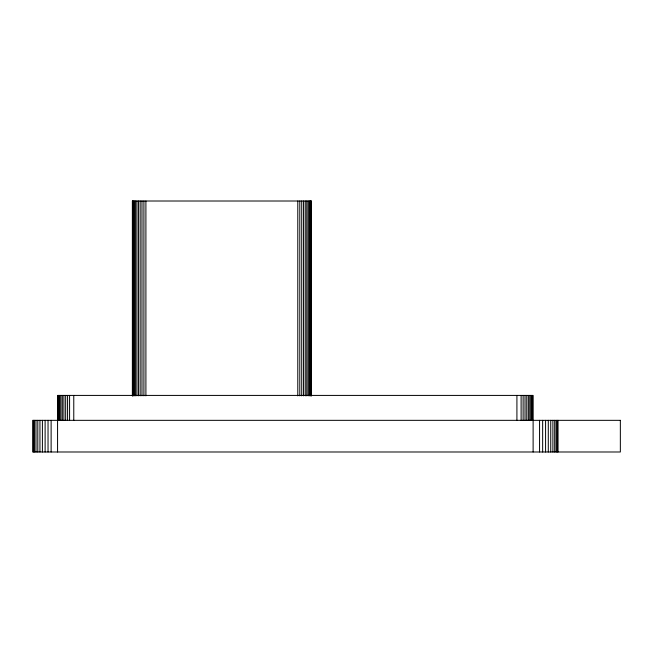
<?xml version="1.0" encoding="UTF-8"?>
<svg xmlns="http://www.w3.org/2000/svg" width="653" height="653" viewBox="0 0 653 653"><rect width="100%" height="100%" fill="white"/><g stroke="black" fill="none" stroke-linecap="round" stroke-linejoin="round"><path stroke-width="0.98" d="M558.037 420.336L558.037 451.99M557.189 420.336L557.189 451.99M556.144 420.336L556.144 451.99M554.699 420.336L554.699 451.99M552.887 420.336L552.887 451.99M550.74 420.336L550.74 451.99M548.291 420.336L548.291 451.99M545.582 420.336L545.582 451.99M542.651 420.336L542.651 451.99M539.566 420.336L539.566 451.99M533.117 451.99L533.117 395.416L57.57 395.416L57.57 451.99M532.562 395.416L532.562 420.336M531.885 395.416L531.885 420.336M530.946 395.416L530.946 420.336M529.771 395.416L529.771 420.336M528.375 395.416L528.375 420.336M526.775 395.416L526.775 420.336M525.02 395.416L525.02 420.336M523.118 395.416L523.118 420.336M521.11 395.416L521.11 420.336M516.915 395.416L516.915 420.336M311.342 395.857L311.342 201.01L132.363 201.01L132.363 395.857M311.203 201.01L311.203 395.857M310.812 201.01L310.812 395.857M310.151 201.01L310.151 395.857M309.253 201.01L309.253 395.857M308.118 201.01L308.118 395.857M306.779 201.01L306.779 395.857M305.245 201.01L305.245 395.857M303.547 201.01L303.547 395.857M301.719 201.01L301.719 395.857M299.792 201.01L299.792 395.857M297.792 201.01L297.792 395.857M145.905 201.01L145.905 395.857M143.913 201.01L143.913 395.857M141.979 201.01L141.979 395.857M140.15 201.01L140.15 395.857M138.46 201.01L138.46 395.857M136.926 201.01L136.926 395.857M135.587 201.01L135.587 395.857M134.453 201.01L134.453 395.857M133.547 201.01L133.547 395.857M132.894 201.01L132.894 395.857M132.494 201.01L132.494 395.857M73.773 395.416L73.773 420.336M69.577 395.416L69.577 420.336M67.577 395.416L67.577 420.336M65.675 395.416L65.675 420.336M63.912 395.416L63.912 420.336M62.321 395.416L62.321 420.336M60.925 395.416L60.925 420.336M59.741 395.416L59.741 420.336M58.811 395.416L58.811 420.336M58.125 395.416L58.125 420.336M51.122 420.336L51.122 451.99M48.036 420.336L48.036 451.99M45.114 420.336L45.114 451.99M42.404 420.336L42.404 451.99M39.947 420.336L39.947 451.99M37.801 420.336L37.801 451.99M35.988 420.336L35.988 451.99M34.544 420.336L34.544 451.99M33.499 420.336L33.499 451.99M620.35 420.336L32.65 420.336L32.65 451.99L620.35 451.99L620.35 420.336"/></g></svg>
